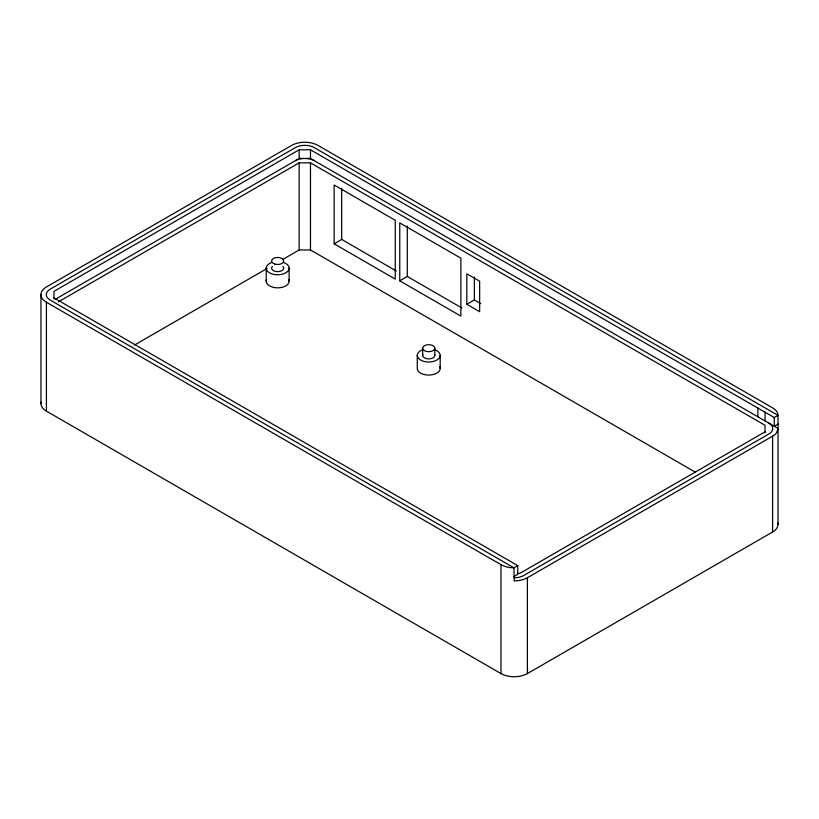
<?xml version="1.0" encoding="UTF-8"?>
<svg xmlns="http://www.w3.org/2000/svg" width="819" height="819" viewBox="0 0 819 819"><rect width="100%" height="100%" fill="white"/><g stroke="black" fill="none" stroke-linecap="round" stroke-linejoin="round"><path stroke-width="1.23" d="M777.886 522.983A18.673 10.78 0 0 1 772.583 532.012L527.385 673.576A18.673 10.78 0 0 1 500.982 673.576L46.417 411.138L46.417 302.242A18.673 10.78 0 0 1 46.417 286.988L291.615 145.424A18.673 10.78 0 0 1 318.018 145.424L772.583 407.862A18.673 10.78 0 0 1 777.886 414.086L778.04 415.376L774.262 417.547L310.483 149.785L299.16 149.785L53.962 291.349L53.962 298.812M55.068 299.426L299.16 158.497A8.006 4.617 0 0 1 299.949 158.098M58.384 301.863L299.16 162.848L310.483 162.848L765.038 425.286L765.038 432.862M134.592 344.983L267.127 268.458M282.596 259.531L299.16 249.969L310.483 249.969L695.362 472.174M334.132 243.806L395.239 279.084L395.239 220.28L334.132 185.002L334.132 243.806L341.677 239.445L396.242 270.956M399.764 280.825L460.882 316.114L460.882 258.18L399.764 222.901L399.764 280.825L407.309 276.474L461.875 307.975M466.82 304.289L479.647 311.701L479.647 281.204L466.82 273.802L466.82 304.289L474.365 299.938L480.784 303.644M513.974 576.535L517.751 574.354L517.751 565.642L513.974 567.823L511.742 567.741A18.673 10.78 0 0 1 500.982 564.67L46.417 302.242M778.04 424.078L774.262 426.259L774.262 417.547M765.038 431.828L519.84 573.382L517.321 573.382M778.05 524.385L778.04 415.376L314.25 147.604A13.339 7.699 0 0 0 295.393 147.604L50.194 289.168A13.339 7.699 0 0 0 50.194 300.061L513.974 567.823L514.178 580.896A18.673 10.78 0 0 0 527.385 577.743L772.583 436.179A18.673 10.78 0 0 0 776.627 432.678L778.04 428.439L310.483 158.497A8.006 4.617 0 0 0 309.695 158.098M53.962 297.881L517.751 565.642M772.583 436.179L772.583 532.012M765.038 412.223L765.038 420.935M757.862 408.077L757.862 416.789M527.385 577.743L527.385 673.576M500.982 564.67L500.982 673.576M474.365 277.068L474.365 299.938M440.202 355.385L440.202 368.448M434.817 348.188A6.081 3.511 0 0 1 425.696 351.238A6.081 3.511 0 0 1 425.696 345.147A6.081 3.511 0 0 1 434.817 348.188L434.817 355.385M422.655 348.188L422.655 355.385M417.27 355.385L417.27 368.448A11.466 6.624 0 0 0 430.231 375.01A11.466 6.624 0 0 0 439.813 366.738M407.309 226.095L407.309 276.474M341.677 188.319L341.677 239.445M310.483 149.785L310.483 158.497L299.16 158.497L299.16 149.785M310.483 162.848L310.483 249.969M299.16 162.848L299.16 249.969M289.127 268.151L289.127 281.224M266.195 268.151L266.195 281.224M40.95 294.615L40.95 403.511M295.393 160.678A13.339 7.699 0 0 1 303.081 158.487M306.562 158.487A13.339 7.699 0 0 1 314.25 160.678M46.417 411.138A18.673 10.78 0 0 1 41.114 402.109M768.806 423.116A13.339 7.699 0 0 1 772.604 429.565L772.266 430.548A13.339 7.699 0 0 1 768.806 433.998L523.607 575.562A13.339 7.699 0 0 1 514.178 577.815M282.924 266.4A6.081 3.511 0 0 1 277.661 271.662A6.081 3.511 0 0 1 272.389 266.4M288.728 279.504A11.466 6.624 0 0 1 277.661 287.838A11.466 6.624 0 0 1 266.584 279.504M283.394 262.418A11.466 6.624 0 0 1 286.445 272.41A11.466 6.624 0 0 1 268.878 272.41A11.466 6.624 0 0 1 271.928 262.418M434.613 354.473A6.081 3.511 0 0 1 428.736 358.896A6.081 3.511 0 0 1 422.86 354.473M434.469 349.652A11.466 6.624 0 0 1 437.52 359.633A11.466 6.624 0 0 1 419.952 359.633A11.466 6.624 0 0 1 423.003 349.652M274.621 264.005A6.081 3.511 0 0 0 283.743 260.964A6.081 3.511 0 0 0 274.621 257.924A6.081 3.511 0 0 0 274.621 264.005"/></g></svg>
